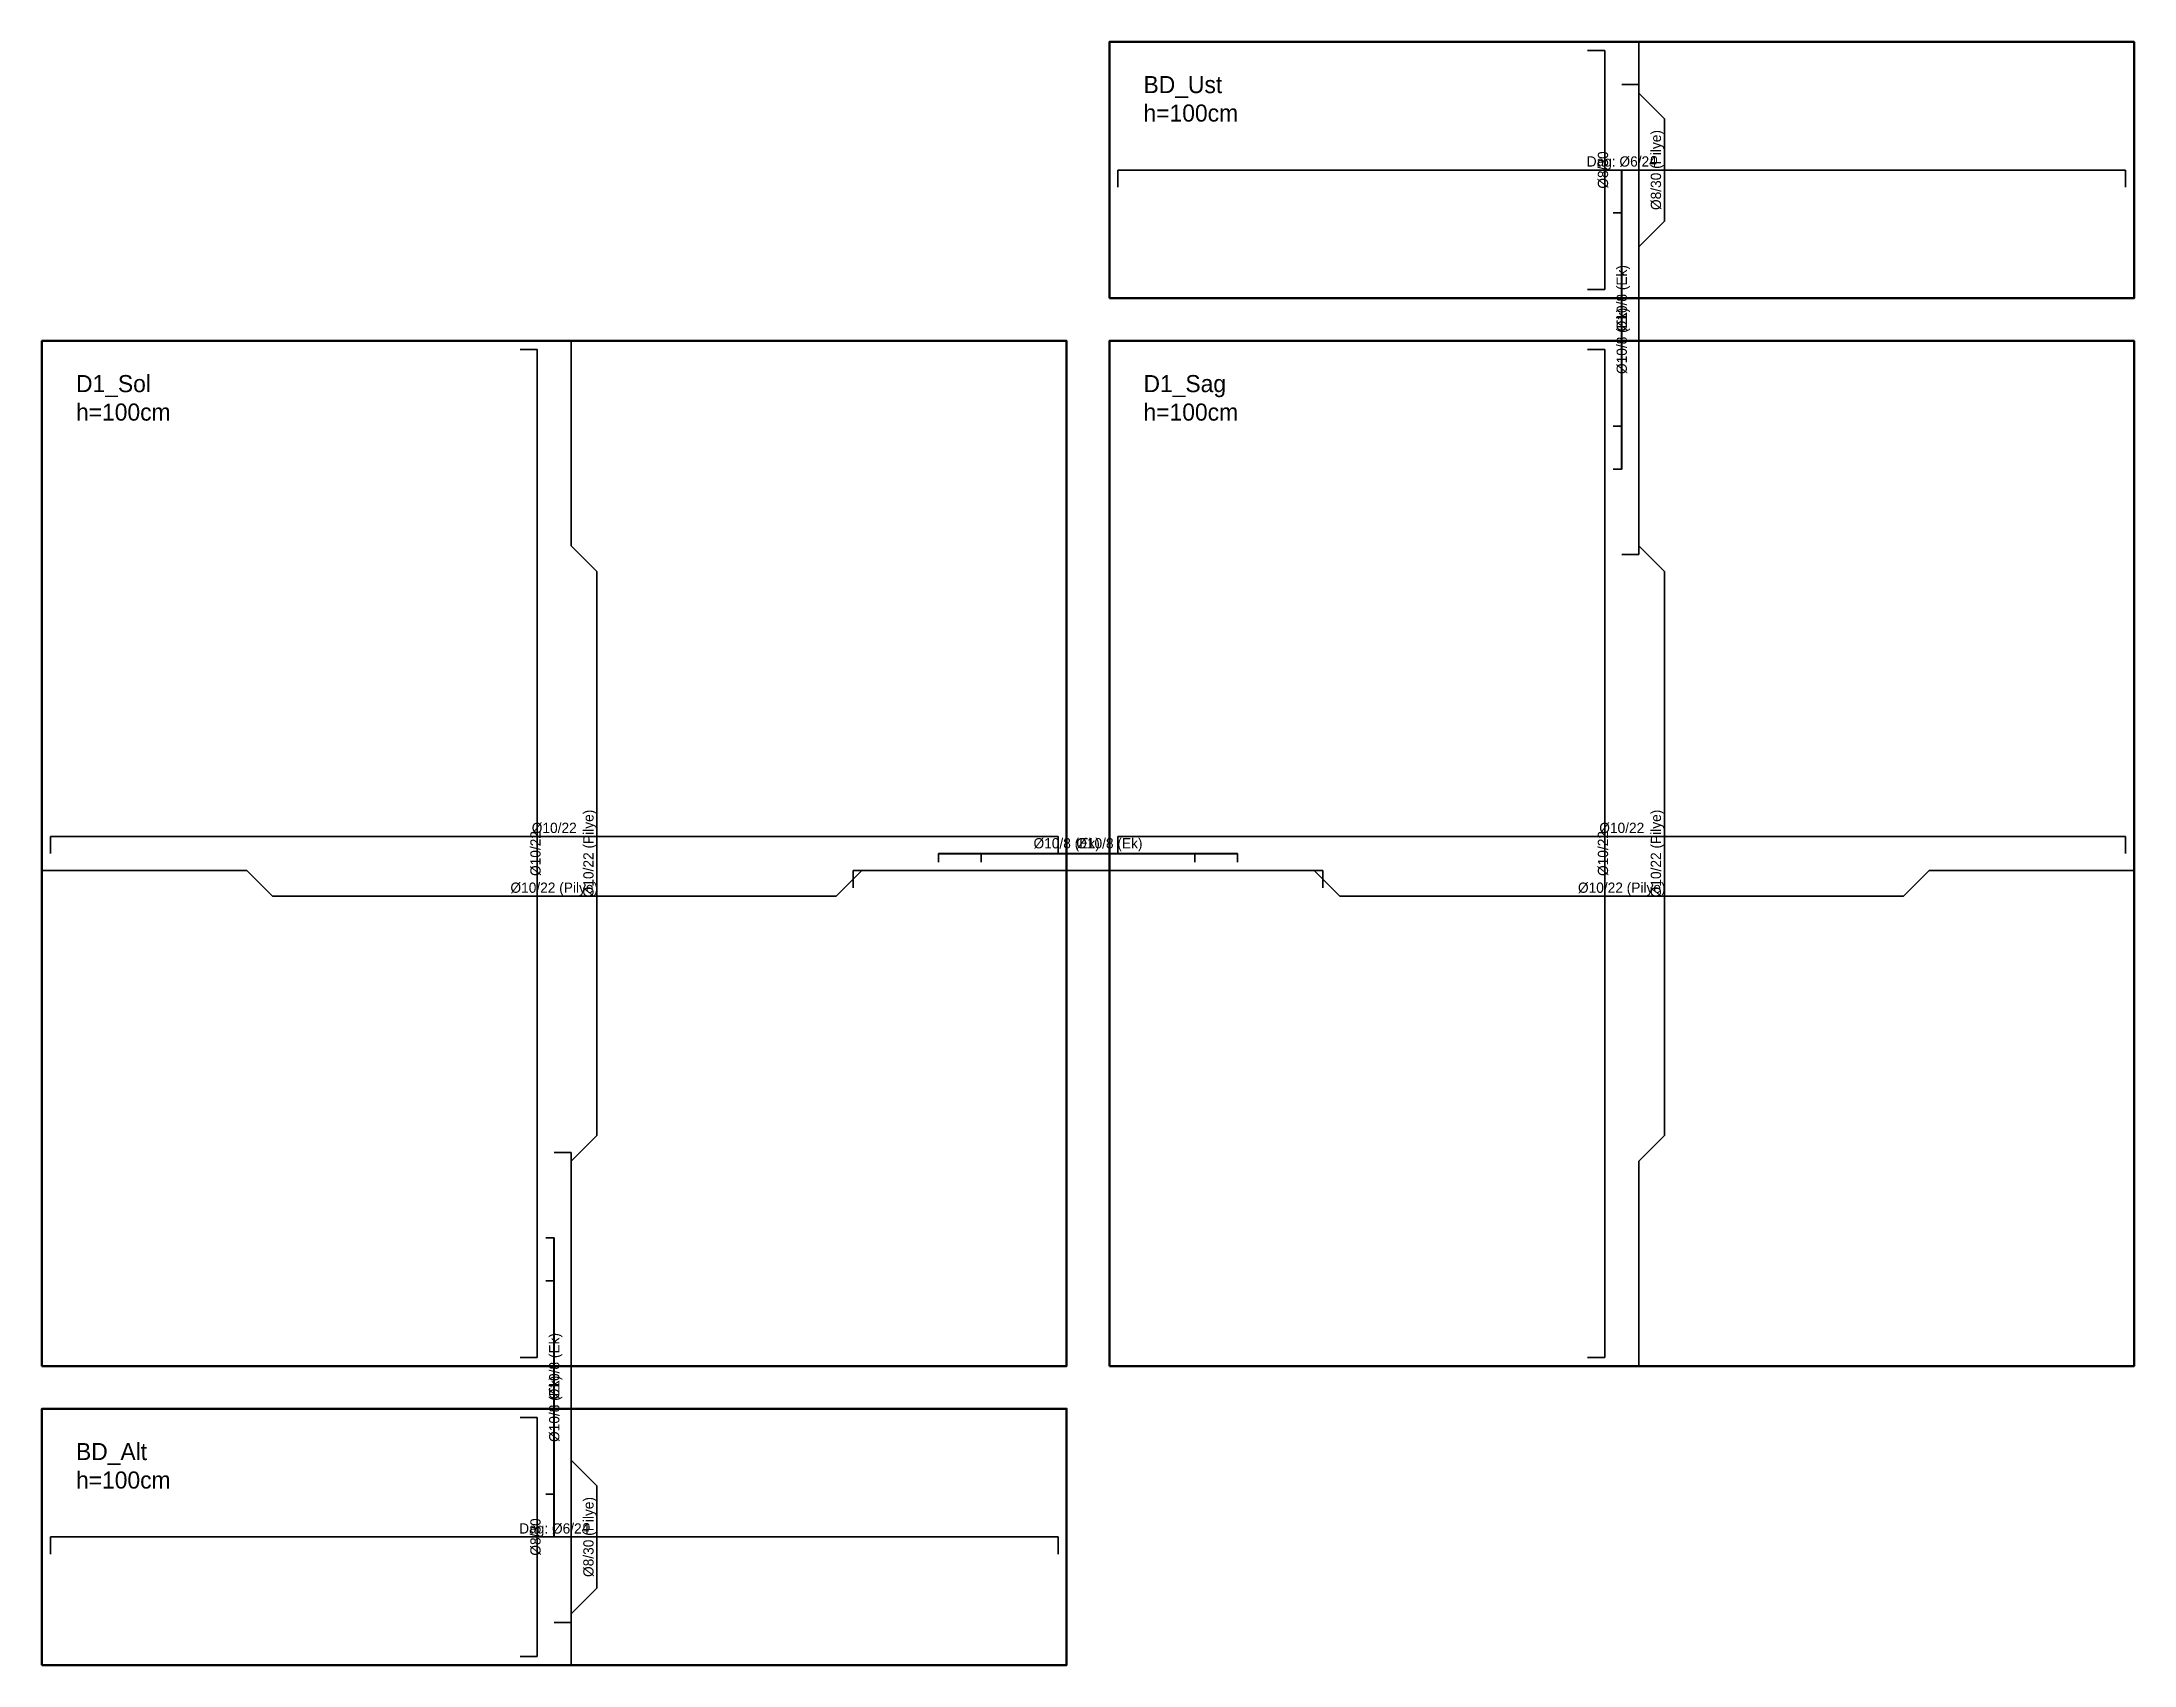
# Model space of a CAD drawing. Header units: millimetres. Extents: x 0 to 12250, y -1750 to 7750.
import ezdxf
from ezdxf.enums import TextEntityAlignment as Align

# ---------------------------------------------------------------- set-up
doc = ezdxf.new("R2010")
doc.units = ezdxf.units.MM
for name, color, linetype in [('LABEL', 4, 'Continuous'), ('OUTLINE', 7, 'Continuous'), ('REBAR_BOT_X', 1, 'Continuous'), ('REBAR_BOT_Y', 3, 'Continuous'), ('REBAR_SUP', 5, 'Continuous')]:
    doc.layers.add(name, color=color, linetype=linetype)

msp = doc.modelspace()

# ---------------------------------------------------------------- linework, layer by layer
at = {"layer": 'OUTLINE', "lineweight": 50}
for points in [[(6250, 6250), (12250, 6250), (12250, 7750), (6250, 7750), (6250, 6250)], [(0, 0), (6000, 0), (6000, 6000), (0, 6000), (0, 0)], [(6250, 0), (12250, 0), (12250, 6000), (6250, 6000), (6250, 0)], [(0, -1750), (6000, -1750), (6000, -250), (0, -250), (0, -1750)]]:
    msp.add_lwpolyline(points, dxfattribs=at)
at = {"layer": 'REBAR_BOT_X', "lineweight": 35}
for p, q in [((6300, 7000), (12200, 7000)), ((6300, 7000), (6300, 6900)), ((12200, 7000), (12200, 6900)), ((50, 3100), (5950, 3100)), ((50, 3100), (50, 3000)), ((5950, 3100), (5950, 3000)), ((6300, 3100), (12200, 3100)), ((6300, 3100), (6300, 3000)), ((12200, 3100), (12200, 3000)), ((0, 2900), (1200, 2900)), ((0, 2900), (0, 2800)), ((1200, 2900), (1350, 2750)), ((4650, 2750), (4800, 2900)), ((4750, 2900), (7450, 2900)), ((4750, 2900), (4750, 2800)), ((4800, 2900), (7500, 2900)), ((7450, 2900), (7600, 2750)), ((7500, 2900), (7500, 2800)), ((10900, 2750), (11050, 2900)), ((11050, 2900), (12250, 2900)), ((12250, 2900), (12250, 2800)), ((1350, 2750), (4650, 2750)), ((7600, 2750), (10900, 2750)), ((50, -1000), (5950, -1000)), ((50, -1000), (50, -1100)), ((5950, -1000), (5950, -1100))]:
    msp.add_line(p, q, dxfattribs=at)
at = {"layer": 'REBAR_BOT_Y', "lineweight": 35}
for p, q in [((9350, 7750), (9250, 7750)), ((9350, 7450), (9350, 7750)), ((9150, 7700), (9050, 7700)), ((9150, 6300), (9150, 7700)), ((9350, 7500), (9250, 7500)), ((9350, 4800), (9350, 7500)), ((9500, 7300), (9350, 7450)), ((9500, 6700), (9500, 7300)), ((9350, 6550), (9500, 6700)), ((9350, 4750), (9350, 6550)), ((9150, 6300), (9050, 6300)), ((2900, 5950), (2800, 5950)), ((2900, 50), (2900, 5950)), ((3100, 6000), (3000, 6000)), ((3100, 4800), (3100, 6000)), ((9150, 5950), (9050, 5950)), ((9150, 50), (9150, 5950)), ((3250, 4650), (3100, 4800)), ((9500, 4650), (9350, 4800)), ((9350, 4750), (9250, 4750)), ((3250, 1350), (3250, 4650)), ((9500, 1350), (9500, 4650)), ((3100, 1200), (3250, 1350)), ((9350, 1200), (9500, 1350)), ((3100, 1250), (3000, 1250)), ((3100, -550), (3100, 1250)), ((3100, -1500), (3100, 1200)), ((9350, 0), (9350, 1200)), ((2900, 50), (2800, 50)), ((9150, 50), (9050, 50)), ((9350, 0), (9250, 0)), ((2900, -300), (2800, -300)), ((2900, -1700), (2900, -300)), ((3250, -700), (3100, -550)), ((3250, -1300), (3250, -700)), ((3100, -1450), (3250, -1300)), ((3100, -1750), (3100, -1450)), ((3100, -1500), (3000, -1500)), ((2900, -1700), (2800, -1700)), ((3100, -1750), (3000, -1750))]:
    msp.add_line(p, q, dxfattribs=at)
at = {"layer": 'REBAR_SUP', "lineweight": 35}
for p, q in [((9250, 7000), (9200, 7000)), ((9250, 6750), (9200, 6750)), ((9250, 5500), (9200, 5500)), ((9250, 5250), (9200, 5250)), ((5250, 3000), (5250, 2950)), ((5500, 3000), (5500, 2950)), ((6750, 3000), (6750, 2950)), ((7000, 3000), (7000, 2950)), ((3000, 750), (2950, 750)), ((3000, 500), (2950, 500)), ((3000, -750), (2950, -750)), ((3000, -1000), (2950, -1000))]:
    msp.add_line(p, q, dxfattribs=at)
at = {"layer": 'REBAR_SUP', "lineweight": 40}
for p, q in [((9250, 5500), (9250, 7000)), ((9250, 5250), (9250, 6750)), ((5250, 3000), (6750, 3000)), ((5500, 3000), (7000, 3000)), ((3000, -750), (3000, 750)), ((3000, -1000), (3000, 500))]:
    msp.add_line(p, q, dxfattribs=at)

# ---------------------------------------------------------------- texts
at = {"layer": 'LABEL', "char_height": 100, "attachment_point": 1}
for s, insert in [('BD_Ust\\Ph=100cm', (6450, 7550)), ('D1_Sol\\Ph=100cm', (200, 5800)), ('D1_Sag\\Ph=100cm', (6450, 5800)), ('BD_Alt\\Ph=100cm', (200, -450))]:
    msp.add_mtext(s, dxfattribs=dict(at, insert=insert))
at = {"layer": 'REBAR_BOT_X'}
for s, p in [('Dag: %%C6/24', (9250, 7020)), ('%%C10/22', (3000, 3120)), ('%%C10/22', (9250, 3120)), ('%%C10/22 (Pilye)', (3000, 2770)), ('%%C10/22 (Pilye)', (9250, 2770)), ('Dag: %%C6/24', (3000, -980))]:
    msp.add_text(s, height=60, dxfattribs=at).set_placement(p, align=Align.CENTER)
at = {"layer": 'REBAR_BOT_Y'}
for s, p in [('%%C8/30 (Pilye)', (9480, 7000)), ('%%C8/30', (9170, 7000)), ('%%C10/22 (Pilye)', (3230, 3000)), ('%%C10/22 (Pilye)', (9480, 3000)), ('%%C10/22', (2920, 3000)), ('%%C10/22', (9170, 3000)), ('%%C8/30 (Pilye)', (3230, -1000)), ('%%C8/30', (2920, -1000))]:
    msp.add_text(s, height=60, rotation=90, dxfattribs=at).set_placement(p, align=Align.CENTER)
at = {"layer": 'REBAR_SUP'}
for p in [(9280, 6250), (9280, 6000), (3030, 0), (3030, -250)]:
    msp.add_text('%%C10/8 (Ek)', height=60, rotation=90, dxfattribs=at).set_placement(p, align=Align.CENTER)
for p in [(6000, 3030), (6250, 3030)]:
    msp.add_text('%%C10/8 (Ek)', height=60, dxfattribs=at).set_placement(p, align=Align.CENTER)

doc.saveas('drawing.dxf')
